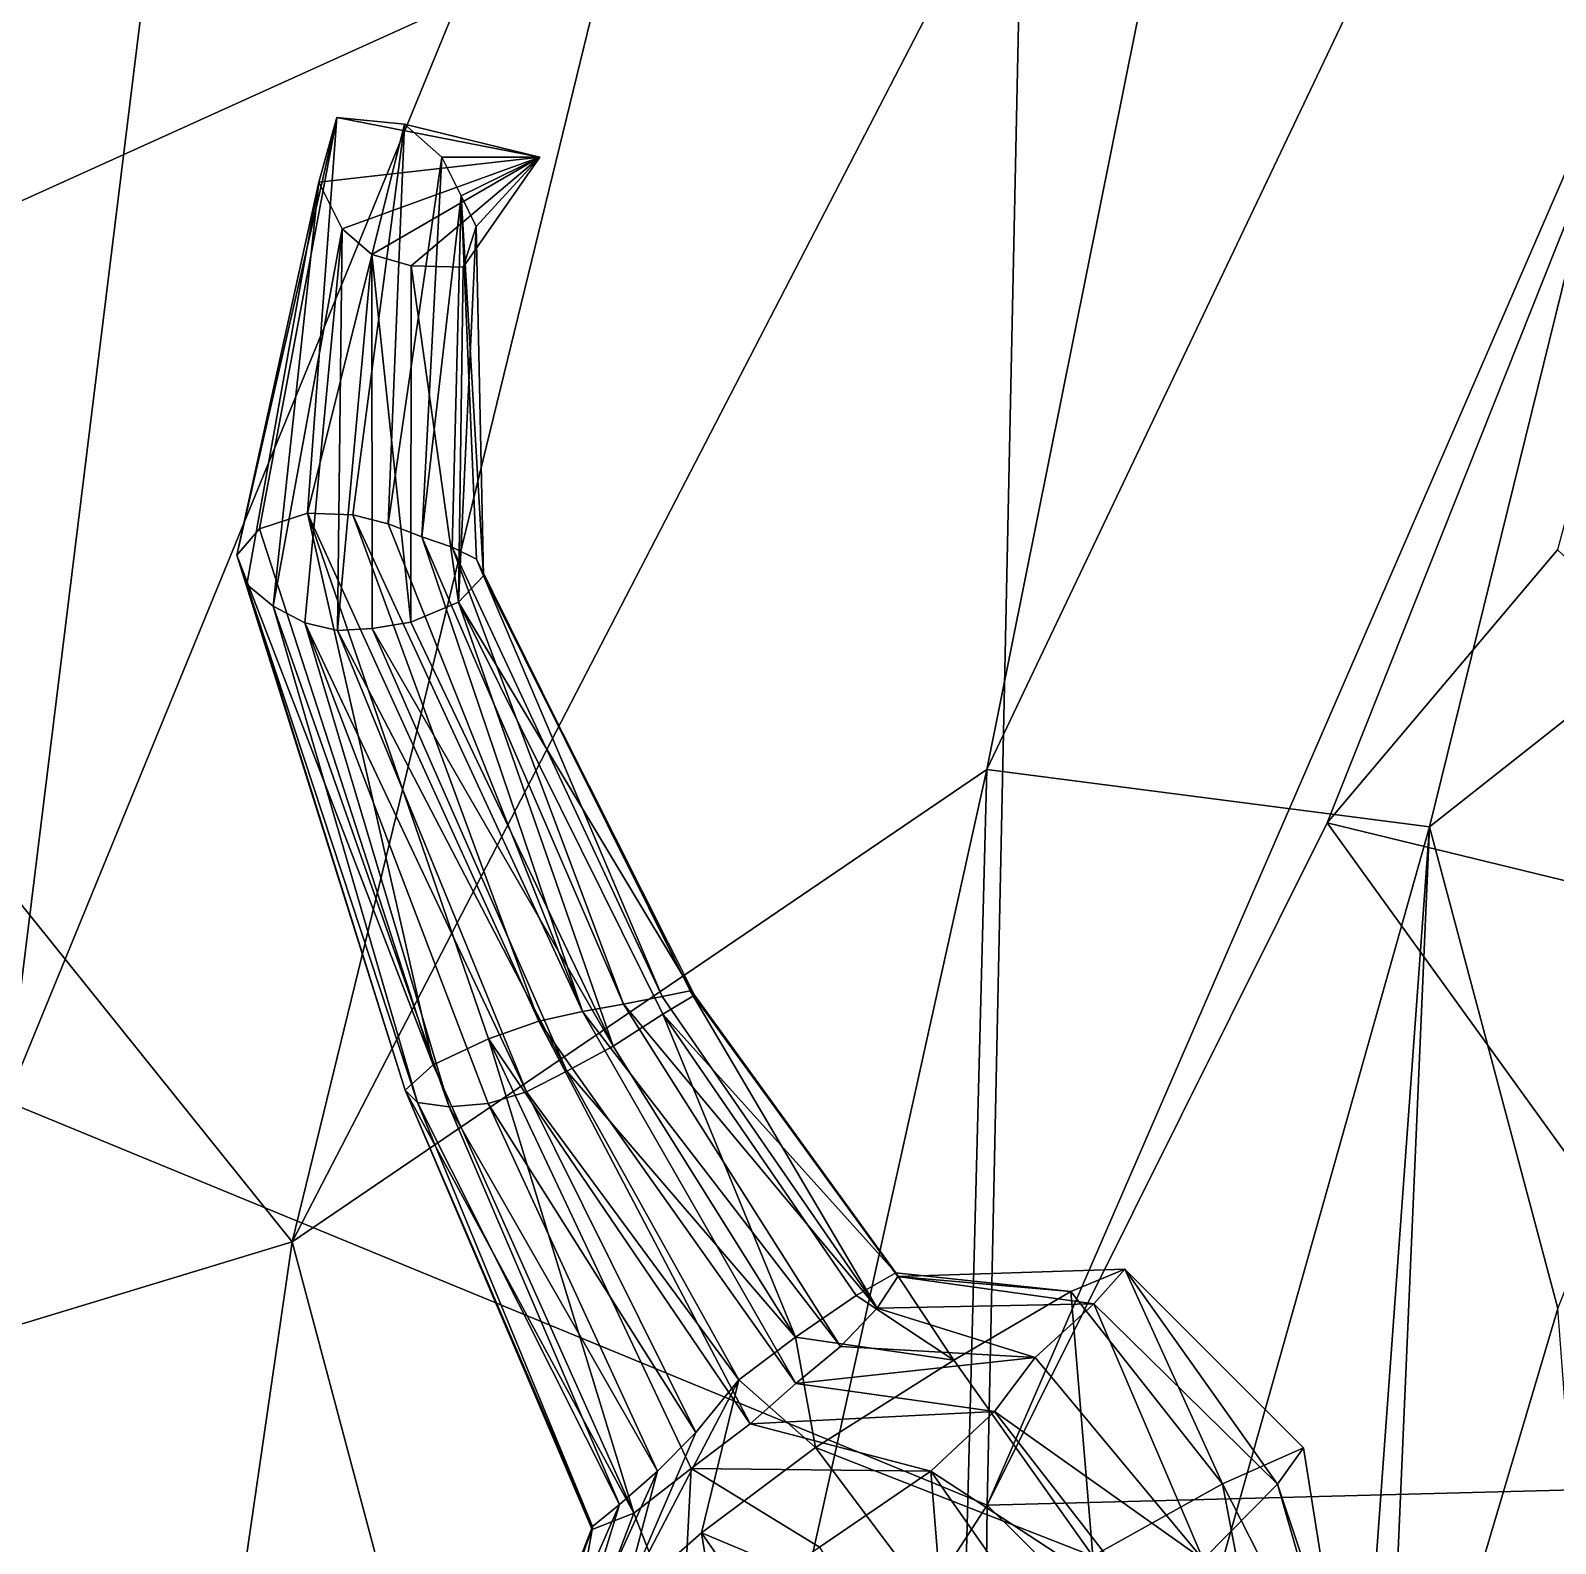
# Model space of a CAD drawing. Extents: x -0.45 to 0.39, y -1.3 to 2.18.
# Drawn here: x 0.0814 to 0.1343, y -0.5105 to -0.458 of the extents above; entities that cross this region are included whole.
import ezdxf

# ---------------------------------------------------------------- set-up
doc = ezdxf.new("R2010")
doc.units = 0

msp = doc.modelspace()

# ---------------------------------------------------------------- linework, layer by layer
for points in [[(0.055597, -0.311286, 0.919577), (0.096586, -0.365583, 0.956718), (0.044193, -0.466832, 0.937729)], [(0.096586, -0.365583, 0.956718), (0.080598, -0.495206, 0.976695), (0.044193, -0.466832, 0.937729)], [(0.096586, -0.365583, 0.956718), (0.116788, -0.406931, 1.007373), (0.080598, -0.495206, 0.976695)], [(0.116788, -0.406931, 1.007373), (0.114624, -0.509205, 1.040454), (0.080598, -0.495206, 0.976695)], [(0.116788, -0.406931, 1.007373), (0.143238, -0.443257, 1.033454), (0.114624, -0.509205, 1.040454)], [(0.14748, -0.414645, 1.194775), (0.124543, -0.434256, 1.241845), (0.114616, -0.483684, 1.252913)], [(0.114616, -0.483684, 1.252913), (0.129974, -0.485668, 1.222822), (0.14748, -0.414645, 1.194775)], [(0.14748, -0.414645, 1.194775), (0.129974, -0.485668, 1.222822), (0.146154, -0.472897, 1.169105)], [(0.066982, -0.423934, 1.302264), (0.066716, -0.470464, 1.307683), (0.101582, -0.454668, 1.281244)], [(0.090503, -0.500069, 1.287081), (0.114616, -0.483684, 1.252913), (0.124543, -0.434256, 1.241845)], [(0.124543, -0.434256, 1.241845), (0.101582, -0.454668, 1.281244), (0.090503, -0.500069, 1.287081)], [(0.126424, -0.485536, 1.049604), (0.114624, -0.509205, 1.040454), (0.143238, -0.443257, 1.033454)], [(0.134416, -0.476065, 1.05713), (0.126424, -0.485536, 1.049604), (0.143238, -0.443257, 1.033454)], [(0.101582, -0.454668, 1.281244), (0.066716, -0.470464, 1.307683), (0.090503, -0.500069, 1.287081)], [(0.08858, -0.476248, 0.701488), (0.089368, -0.475335, 0.702686), (0.092055, -0.46106, 0.683447)], [(0.092055, -0.46106, 0.683447), (0.091427, -0.463305, 0.68247), (0.08858, -0.476248, 0.701488)], [(0.089368, -0.475335, 0.702686), (0.091039, -0.474786, 0.702866), (0.092055, -0.46106, 0.683447)], [(0.091039, -0.474786, 0.702866), (0.094399, -0.461289, 0.683993), (0.092055, -0.46106, 0.683447)], [(0.092614, -0.474845, 0.701933), (0.094399, -0.461289, 0.683993), (0.091039, -0.474786, 0.702866)], [(0.092055, -0.46106, 0.683447), (0.099104, -0.462439, 0.671868), (0.091427, -0.463305, 0.68247)], [(0.094399, -0.461289, 0.683993), (0.099104, -0.462439, 0.671868), (0.092055, -0.46106, 0.683447)], [(0.092614, -0.474845, 0.701933), (0.093834, -0.475153, 0.700605), (0.094399, -0.461289, 0.683993)], [(0.093834, -0.475153, 0.700605), (0.095698, -0.462438, 0.68346), (0.094399, -0.461289, 0.683993)], [(0.095698, -0.462438, 0.68346), (0.099104, -0.462439, 0.671868), (0.094399, -0.461289, 0.683993)], [(0.091427, -0.463305, 0.68247), (0.099104, -0.462439, 0.671868), (0.092243, -0.464924, 0.681976)], [(0.092243, -0.464924, 0.681976), (0.099104, -0.462439, 0.671868), (0.093266, -0.465816, 0.681719)], [(0.093266, -0.465816, 0.681719), (0.099104, -0.462439, 0.671868), (0.094636, -0.466205, 0.681037)], [(0.09501, -0.475606, 0.699121), (0.095698, -0.462438, 0.68346), (0.093834, -0.475153, 0.700605)], [(0.094636, -0.466205, 0.681037), (0.099104, -0.462439, 0.671868), (0.096443, -0.466251, 0.681197)], [(0.096374, -0.463781, 0.683289), (0.095698, -0.462438, 0.68346), (0.09501, -0.475606, 0.699121)], [(0.096374, -0.463781, 0.683289), (0.099104, -0.462439, 0.671868), (0.095698, -0.462438, 0.68346)], [(0.096895, -0.464845, 0.682232), (0.099104, -0.462439, 0.671868), (0.096374, -0.463781, 0.683289)], [(0.096443, -0.466251, 0.681197), (0.099104, -0.462439, 0.671868), (0.096895, -0.464845, 0.682232)], [(0.08858, -0.476248, 0.701488), (0.091427, -0.463305, 0.68247), (0.088937, -0.477262, 0.699953)], [(0.089843, -0.478018, 0.698468), (0.088937, -0.477262, 0.699953), (0.091427, -0.463305, 0.68247)], [(0.091427, -0.463305, 0.68247), (0.092243, -0.464924, 0.681976), (0.089843, -0.478018, 0.698468)], [(0.09501, -0.475606, 0.699121), (0.096061, -0.475967, 0.697651), (0.096374, -0.463781, 0.683289)], [(0.096898, -0.476382, 0.696133), (0.096374, -0.463781, 0.683289), (0.096061, -0.475967, 0.697651)], [(0.096898, -0.476382, 0.696133), (0.097144, -0.476959, 0.694728), (0.096374, -0.463781, 0.683289)], [(0.097144, -0.476959, 0.694728), (0.096895, -0.464845, 0.682232), (0.096374, -0.463781, 0.683289)], [(0.089843, -0.478018, 0.698468), (0.092243, -0.464924, 0.681976), (0.090947, -0.478587, 0.696975)], [(0.092074, -0.478857, 0.695434), (0.090947, -0.478587, 0.696975), (0.092243, -0.464924, 0.681976)], [(0.092243, -0.464924, 0.681976), (0.093266, -0.465816, 0.681719), (0.092074, -0.478857, 0.695434)], [(0.097144, -0.476959, 0.694728), (0.096278, -0.477876, 0.693357), (0.096895, -0.464845, 0.682232)], [(0.096278, -0.477876, 0.693357), (0.096443, -0.466251, 0.681197), (0.096895, -0.464845, 0.682232)], [(0.092074, -0.478857, 0.695434), (0.093266, -0.465816, 0.681719), (0.093281, -0.478788, 0.69402)], [(0.093266, -0.465816, 0.681719), (0.094636, -0.466205, 0.681037), (0.094621, -0.478572, 0.693243)], [(0.094621, -0.478572, 0.693243), (0.093281, -0.478788, 0.69402), (0.093266, -0.465816, 0.681719)], [(0.096278, -0.477876, 0.693357), (0.094621, -0.478572, 0.693243), (0.094636, -0.466205, 0.681037)], [(0.094636, -0.466205, 0.681037), (0.096443, -0.466251, 0.681197), (0.096278, -0.477876, 0.693357)], [(0.066716, -0.470464, 1.307683), (0.062967, -0.508431, 1.311838), (0.090503, -0.500069, 1.287081)], [(0.134424, -0.502386, 1.196844), (0.146154, -0.472897, 1.169105), (0.129974, -0.485668, 1.222822)], [(0.091039, -0.474786, 0.702866), (0.089368, -0.475335, 0.702686), (0.095398, -0.493932, 0.710823)], [(0.097314, -0.49303, 0.710812), (0.099064, -0.492418, 0.70917), (0.091039, -0.474786, 0.702866)], [(0.099064, -0.492418, 0.70917), (0.092614, -0.474845, 0.701933), (0.091039, -0.474786, 0.702866)], [(0.095398, -0.493932, 0.710823), (0.097314, -0.49303, 0.710812), (0.091039, -0.474786, 0.702866)], [(0.100575, -0.492076, 0.706822), (0.093834, -0.475153, 0.700605), (0.092614, -0.474845, 0.701933)], [(0.099064, -0.492418, 0.70917), (0.100575, -0.492076, 0.706822), (0.092614, -0.474845, 0.701933)], [(0.09501, -0.475606, 0.699121), (0.093834, -0.475153, 0.700605), (0.100575, -0.492076, 0.706822)], [(0.095398, -0.493932, 0.710823), (0.089368, -0.475335, 0.702686), (0.08858, -0.476248, 0.701488)], [(0.096061, -0.475967, 0.697651), (0.09501, -0.475606, 0.699121), (0.102008, -0.491821, 0.70421)], [(0.100575, -0.492076, 0.706822), (0.102008, -0.491821, 0.70421), (0.09501, -0.475606, 0.699121)], [(0.094428, -0.494809, 0.709073), (0.08858, -0.476248, 0.701488), (0.088937, -0.477262, 0.699953)], [(0.094428, -0.494809, 0.709073), (0.095398, -0.493932, 0.710823), (0.08858, -0.476248, 0.701488)], [(0.096898, -0.476382, 0.696133), (0.096061, -0.475967, 0.697651), (0.103346, -0.491553, 0.701607)], [(0.102008, -0.491821, 0.70421), (0.103346, -0.491553, 0.701607), (0.096061, -0.475967, 0.697651)], [(0.126424, -0.485536, 1.049604), (0.134416, -0.476065, 1.05713), (0.151192, -0.491563, 1.056229)], [(0.103346, -0.491553, 0.701607), (0.104312, -0.491363, 0.699126), (0.096898, -0.476382, 0.696133)], [(0.097144, -0.476959, 0.694728), (0.096898, -0.476382, 0.696133), (0.104312, -0.491363, 0.699126)], [(0.094855, -0.495241, 0.706637), (0.094428, -0.494809, 0.709073), (0.088937, -0.477262, 0.699953)], [(0.094855, -0.495241, 0.706637), (0.088937, -0.477262, 0.699953), (0.089843, -0.478018, 0.698468)], [(0.096278, -0.477876, 0.693357), (0.097144, -0.476959, 0.694728), (0.104468, -0.491516, 0.696896)], [(0.104312, -0.491363, 0.699126), (0.104468, -0.491516, 0.696896), (0.097144, -0.476959, 0.694728)], [(0.095956, -0.495387, 0.704077), (0.089843, -0.478018, 0.698468), (0.090947, -0.478587, 0.696975)], [(0.095956, -0.495387, 0.704077), (0.094855, -0.495241, 0.706637), (0.089843, -0.478018, 0.698468)], [(0.101649, -0.493279, 0.695284), (0.094621, -0.478572, 0.693243), (0.096278, -0.477876, 0.693357)], [(0.103372, -0.49217, 0.695321), (0.101649, -0.493279, 0.695284), (0.096278, -0.477876, 0.693357)], [(0.104468, -0.491516, 0.696896), (0.103372, -0.49217, 0.695321), (0.096278, -0.477876, 0.693357)], [(0.098641, -0.494861, 0.698887), (0.097307, -0.495275, 0.701442), (0.090947, -0.478587, 0.696975)], [(0.090947, -0.478587, 0.696975), (0.092074, -0.478857, 0.695434), (0.098641, -0.494861, 0.698887)], [(0.097307, -0.495275, 0.701442), (0.095956, -0.495387, 0.704077), (0.090947, -0.478587, 0.696975)], [(0.092074, -0.478857, 0.695434), (0.093281, -0.478788, 0.69402), (0.100032, -0.494147, 0.696655)], [(0.100032, -0.494147, 0.696655), (0.098641, -0.494861, 0.698887), (0.092074, -0.478857, 0.695434)], [(0.093281, -0.478788, 0.69402), (0.094621, -0.478572, 0.693243), (0.101649, -0.493279, 0.695284)], [(0.101649, -0.493279, 0.695284), (0.100032, -0.494147, 0.696655), (0.093281, -0.478788, 0.69402)], [(0.114616, -0.483684, 1.252913), (0.090503, -0.500069, 1.287081), (0.101672, -0.541971, 1.266809)], [(0.114616, -0.483684, 1.252913), (0.101672, -0.541971, 1.266809), (0.112992, -0.545877, 1.247253)], [(0.129974, -0.485668, 1.222822), (0.114616, -0.483684, 1.252913), (0.112992, -0.545877, 1.247253)], [(0.129974, -0.485668, 1.222822), (0.112992, -0.545877, 1.247253), (0.124226, -0.564641, 1.214853)], [(0.126424, -0.485536, 1.049604), (0.142986, -0.508468, 1.047921), (0.114624, -0.509205, 1.040454)], [(0.129974, -0.485668, 1.222822), (0.124226, -0.564641, 1.214853), (0.128367, -0.522801, 1.213132)], [(0.126424, -0.485536, 1.049604), (0.151192, -0.491563, 1.056229), (0.142986, -0.508468, 1.047921)], [(0.128367, -0.522801, 1.213132), (0.134424, -0.502386, 1.196844), (0.129974, -0.485668, 1.222822)], [(0.110809, -0.502377, 0.702002), (0.103346, -0.491553, 0.701607), (0.102008, -0.491821, 0.70421)], [(0.104312, -0.491363, 0.699126), (0.103346, -0.491553, 0.701607), (0.110809, -0.502377, 0.702002)], [(0.103372, -0.49217, 0.695321), (0.104468, -0.491516, 0.696896), (0.111455, -0.501147, 0.695523)], [(0.104468, -0.491516, 0.696896), (0.104312, -0.491363, 0.699126), (0.111519, -0.501273, 0.698514)], [(0.110809, -0.502377, 0.702002), (0.111519, -0.501273, 0.698514), (0.104312, -0.491363, 0.699126)], [(0.111519, -0.501273, 0.698514), (0.111455, -0.501147, 0.695523), (0.104468, -0.491516, 0.696896)], [(0.107988, -0.504991, 0.709258), (0.100575, -0.492076, 0.706822), (0.099064, -0.492418, 0.70917)], [(0.109536, -0.503708, 0.705606), (0.102008, -0.491821, 0.70421), (0.100575, -0.492076, 0.706822)], [(0.107988, -0.504991, 0.709258), (0.109536, -0.503708, 0.705606), (0.100575, -0.492076, 0.706822)], [(0.109536, -0.503708, 0.705606), (0.110809, -0.502377, 0.702002), (0.102008, -0.491821, 0.70421)], [(0.106398, -0.506391, 0.712464), (0.099064, -0.492418, 0.70917), (0.097314, -0.49303, 0.710812)], [(0.106398, -0.506391, 0.712464), (0.107988, -0.504991, 0.709258), (0.099064, -0.492418, 0.70917)], [(0.107973, -0.503382, 0.693549), (0.101649, -0.493279, 0.695284), (0.103372, -0.49217, 0.695321)], [(0.111455, -0.501147, 0.695523), (0.110081, -0.501933, 0.693701), (0.103372, -0.49217, 0.695321)], [(0.110081, -0.501933, 0.693701), (0.107973, -0.503382, 0.693549), (0.103372, -0.49217, 0.695321)], [(0.097314, -0.49303, 0.710812), (0.095398, -0.493932, 0.710823), (0.102363, -0.509491, 0.71452)], [(0.104346, -0.507934, 0.71452), (0.106398, -0.506391, 0.712464), (0.097314, -0.49303, 0.710812)], [(0.102363, -0.509491, 0.71452), (0.104346, -0.507934, 0.71452), (0.097314, -0.49303, 0.710812)], [(0.100032, -0.494147, 0.696655), (0.101649, -0.493279, 0.695284), (0.107973, -0.503382, 0.693549)], [(0.102363, -0.509491, 0.71452), (0.095398, -0.493932, 0.710823), (0.094428, -0.494809, 0.709073)], [(0.098641, -0.494861, 0.698887), (0.100032, -0.494147, 0.696655), (0.106001, -0.504864, 0.695331)], [(0.107973, -0.503382, 0.693549), (0.106001, -0.504864, 0.695331), (0.100032, -0.494147, 0.696655)], [(0.080598, -0.495206, 0.976695), (0.114624, -0.509205, 1.040454), (0.078747, -0.564606, 1.023418)], [(0.100918, -0.510048, 0.712403), (0.102363, -0.509491, 0.71452), (0.094428, -0.494809, 0.709073)], [(0.100932, -0.509949, 0.709132), (0.100918, -0.510048, 0.712403), (0.094428, -0.494809, 0.709073)], [(0.094428, -0.494809, 0.709073), (0.094855, -0.495241, 0.706637), (0.100932, -0.509949, 0.709132)], [(0.094855, -0.495241, 0.706637), (0.095956, -0.495387, 0.704077), (0.101869, -0.509185, 0.705472)], [(0.101869, -0.509185, 0.705472), (0.100932, -0.509949, 0.709132), (0.094855, -0.495241, 0.706637)], [(0.095956, -0.495387, 0.704077), (0.097307, -0.495275, 0.701442), (0.10318, -0.508027, 0.701751)], [(0.097307, -0.495275, 0.701442), (0.098641, -0.494861, 0.698887), (0.104516, -0.506691, 0.698227)], [(0.104516, -0.506691, 0.698227), (0.10318, -0.508027, 0.701751), (0.097307, -0.495275, 0.701442)], [(0.106001, -0.504864, 0.695331), (0.104516, -0.506691, 0.698227), (0.098641, -0.494861, 0.698887)], [(0.10318, -0.508027, 0.701751), (0.101869, -0.509185, 0.705472), (0.095956, -0.495387, 0.704077)], [(0.090503, -0.500069, 1.287081), (0.062967, -0.508431, 1.311838), (0.084215, -0.54335, 1.292563)], [(0.090503, -0.500069, 1.287081), (0.084215, -0.54335, 1.292563), (0.101672, -0.541971, 1.266809)], [(0.119405, -0.50102, 0.698726), (0.111519, -0.501273, 0.698514), (0.118319, -0.502218, 0.70369)], [(0.111519, -0.501273, 0.698514), (0.119405, -0.50102, 0.698726), (0.117527, -0.501792, 0.694488)], [(0.122786, -0.508468, 0.692615), (0.117527, -0.501792, 0.694488), (0.119405, -0.50102, 0.698726)], [(0.119405, -0.50102, 0.698726), (0.118319, -0.502218, 0.70369), (0.124702, -0.508484, 0.702057)], [(0.119405, -0.50102, 0.698726), (0.125601, -0.507215, 0.696652), (0.122786, -0.508468, 0.692615)], [(0.125601, -0.507215, 0.696652), (0.119405, -0.50102, 0.698726), (0.124702, -0.508484, 0.702057)], [(0.113461, -0.504181, 0.691179), (0.110081, -0.501933, 0.693701), (0.111455, -0.501147, 0.695523)], [(0.111519, -0.501273, 0.698514), (0.110809, -0.502377, 0.702002), (0.118319, -0.502218, 0.70369)], [(0.111455, -0.501147, 0.695523), (0.117527, -0.501792, 0.694488), (0.113461, -0.504181, 0.691179)], [(0.117527, -0.501792, 0.694488), (0.111455, -0.501147, 0.695523), (0.111519, -0.501273, 0.698514)], [(0.107973, -0.503382, 0.693549), (0.110081, -0.501933, 0.693701), (0.113461, -0.504181, 0.691179)], [(0.118285, -0.510979, 0.68971), (0.113461, -0.504181, 0.691179), (0.117527, -0.501792, 0.694488)], [(0.117527, -0.501792, 0.694488), (0.122786, -0.508468, 0.692615), (0.118285, -0.510979, 0.68971)], [(0.110809, -0.502377, 0.702002), (0.109536, -0.503708, 0.705606), (0.116284, -0.504084, 0.708366)], [(0.118319, -0.502218, 0.70369), (0.110809, -0.502377, 0.702002), (0.116284, -0.504084, 0.708366)], [(0.118319, -0.502218, 0.70369), (0.116284, -0.504084, 0.708366), (0.122119, -0.511089, 0.708071)], [(0.124702, -0.508484, 0.702057), (0.118319, -0.502218, 0.70369), (0.122119, -0.511089, 0.708071)], [(0.136553, -0.530612, 1.199725), (0.134424, -0.502386, 1.196844), (0.128367, -0.522801, 1.213132)], [(0.106001, -0.504864, 0.695331), (0.107973, -0.503382, 0.693549), (0.10867, -0.507203, 0.689432)], [(0.10867, -0.507203, 0.689432), (0.107973, -0.503382, 0.693549), (0.113461, -0.504181, 0.691179)], [(0.116284, -0.504084, 0.708366), (0.109536, -0.503708, 0.705606), (0.107988, -0.504991, 0.709258)], [(0.107988, -0.504991, 0.709258), (0.114881, -0.505962, 0.712983), (0.116284, -0.504084, 0.708366)], [(0.10867, -0.507203, 0.689432), (0.113461, -0.504181, 0.691179), (0.118285, -0.510979, 0.68971)], [(0.122119, -0.511089, 0.708071), (0.116284, -0.504084, 0.708366), (0.114881, -0.505962, 0.712983)], [(0.101972, -0.512589, 0.69404), (0.104516, -0.506691, 0.698227), (0.106001, -0.504864, 0.695331)], [(0.106001, -0.504864, 0.695331), (0.104706, -0.510174, 0.690157), (0.101972, -0.512589, 0.69404)], [(0.104706, -0.510174, 0.690157), (0.106001, -0.504864, 0.695331), (0.10867, -0.507203, 0.689432)], [(0.114881, -0.505962, 0.712983), (0.107988, -0.504991, 0.709258), (0.106398, -0.506391, 0.712464)], [(0.112669, -0.508032, 0.716978), (0.106398, -0.506391, 0.712464), (0.104346, -0.507934, 0.71452)], [(0.106398, -0.506391, 0.712464), (0.112669, -0.508032, 0.716978), (0.114881, -0.505962, 0.712983)], [(0.120432, -0.513105, 0.713669), (0.114881, -0.505962, 0.712983), (0.112669, -0.508032, 0.716978)], [(0.114881, -0.505962, 0.712983), (0.120432, -0.513105, 0.713669), (0.122119, -0.511089, 0.708071)], [(0.10318, -0.508027, 0.701751), (0.104516, -0.506691, 0.698227), (0.101972, -0.512589, 0.69404)], [(0.104706, -0.510174, 0.690157), (0.10867, -0.507203, 0.689432), (0.113697, -0.51393, 0.6875)], [(0.113697, -0.51393, 0.6875), (0.10867, -0.507203, 0.689432), (0.118285, -0.510979, 0.68971)], [(0.122786, -0.508468, 0.692615), (0.125601, -0.507215, 0.696652), (0.127157, -0.517052, 0.697142)], [(0.127157, -0.517052, 0.697142), (0.125601, -0.507215, 0.696652), (0.124702, -0.508484, 0.702057)], [(0.104346, -0.507934, 0.71452), (0.102363, -0.509491, 0.71452), (0.104051, -0.513772, 0.717201)], [(0.108807, -0.510671, 0.718704), (0.104346, -0.507934, 0.71452), (0.104051, -0.513772, 0.717201)], [(0.104346, -0.507934, 0.71452), (0.108807, -0.510671, 0.718704), (0.112669, -0.508032, 0.716978)], [(0.062967, -0.508431, 1.311838), (0.061038, -0.548072, 1.320001), (0.084215, -0.54335, 1.292563)], [(0.101869, -0.509185, 0.705472), (0.10318, -0.508027, 0.701751), (0.100223, -0.514559, 0.698728)], [(0.100223, -0.514559, 0.698728), (0.10318, -0.508027, 0.701751), (0.101972, -0.512589, 0.69404)], [(0.112669, -0.508032, 0.716978), (0.108807, -0.510671, 0.718704), (0.113489, -0.518182, 0.718461)], [(0.112669, -0.508032, 0.716978), (0.117787, -0.515343, 0.717523), (0.120432, -0.513105, 0.713669)], [(0.117787, -0.515343, 0.717523), (0.112669, -0.508032, 0.716978), (0.113489, -0.518182, 0.718461)], [(0.114624, -0.509205, 1.040454), (0.142986, -0.508468, 1.047921), (0.134272, -0.528661, 1.05167)], [(0.118285, -0.510979, 0.68971), (0.122786, -0.508468, 0.692615), (0.12457, -0.517842, 0.694275)], [(0.127736, -0.51756, 0.701164), (0.124702, -0.508484, 0.702057), (0.122119, -0.511089, 0.708071)], [(0.12457, -0.517842, 0.694275), (0.122786, -0.508468, 0.692615), (0.127157, -0.517052, 0.697142)], [(0.124702, -0.508484, 0.702057), (0.127736, -0.51756, 0.701164), (0.127157, -0.517052, 0.697142)], [(0.139912, -0.523699, 1.046114), (0.134272, -0.528661, 1.05167), (0.142986, -0.508468, 1.047921)], [(0.114624, -0.509205, 1.040454), (0.114307, -0.536576, 1.048986), (0.078747, -0.564606, 1.023418)], [(0.100932, -0.509949, 0.709132), (0.101869, -0.509185, 0.705472), (0.098762, -0.516244, 0.703388)], [(0.098762, -0.516244, 0.703388), (0.101869, -0.509185, 0.705472), (0.100223, -0.514559, 0.698728)], [(0.104051, -0.513772, 0.717201), (0.102363, -0.509491, 0.71452), (0.099843, -0.516131, 0.713505)], [(0.102363, -0.509491, 0.71452), (0.100918, -0.510048, 0.712403), (0.099843, -0.516131, 0.713505)], [(0.134272, -0.528661, 1.05167), (0.114307, -0.536576, 1.048986), (0.114624, -0.509205, 1.040454)], [(0.100918, -0.510048, 0.712403), (0.100932, -0.509949, 0.709132), (0.098179, -0.51704, 0.708435)], [(0.098179, -0.51704, 0.708435), (0.100932, -0.509949, 0.709132), (0.098762, -0.516244, 0.703388)], [(0.099843, -0.516131, 0.713505), (0.100918, -0.510048, 0.712403), (0.098179, -0.51704, 0.708435)], [(0.106201, -0.519458, 0.69134), (0.101972, -0.512589, 0.69404), (0.104706, -0.510174, 0.690157)], [(0.109325, -0.516836, 0.687362), (0.104706, -0.510174, 0.690157), (0.113697, -0.51393, 0.6875)], [(0.104706, -0.510174, 0.690157), (0.109325, -0.516836, 0.687362), (0.106201, -0.519458, 0.69134)]]:
    msp.add_3dface(points)

doc.saveas('drawing.dxf')
